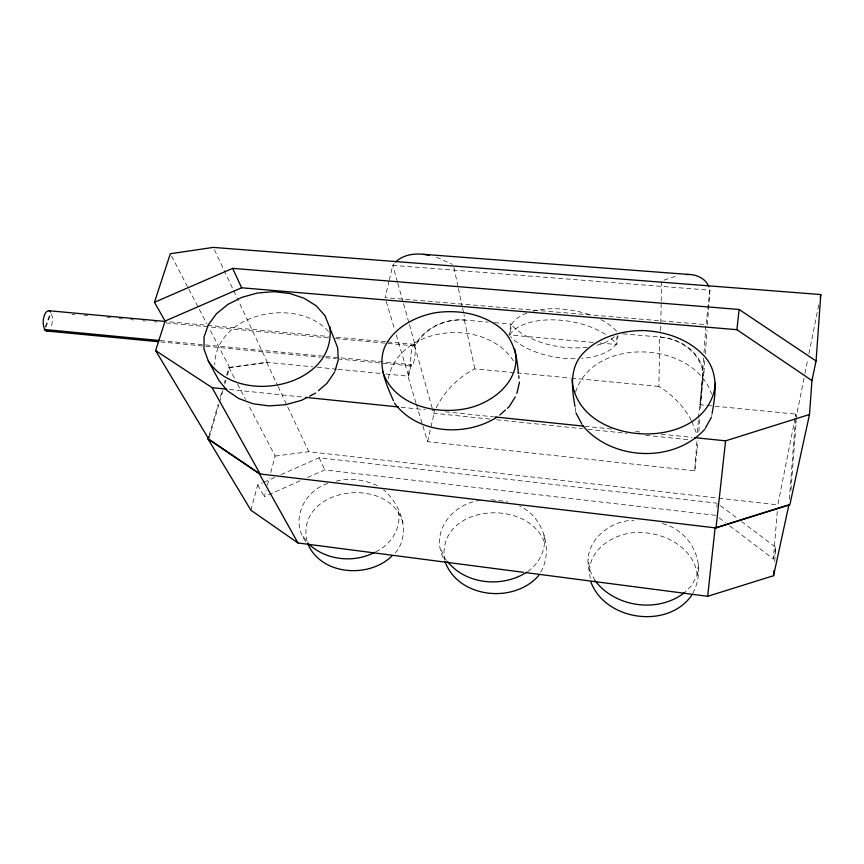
<?xml version="1.0" encoding="UTF-8"?>
<svg xmlns="http://www.w3.org/2000/svg" width="864" height="864" viewBox="0 0 864 864"><rect width="100%" height="100%" fill="white"/><g stroke="black" fill="none" stroke-linecap="round" stroke-linejoin="round"><path stroke-width="0.65" stroke-dasharray="4.32 3.24" d="M691.384 420.552C683.888 406.544 672.559 394.589 658.897 386.467L659.729 337.036A48.838 41.666 -0.3 0 1 703.058 372.514L700.261 411.307M703.62 358.009L700.272 404.741L703.901 372.578A48.859 41.677 -0.2 0 0 660.55 337.1L660.647 331.754M660.668 330.426L661.165 302.357M661.198 301.028L661.554 280.984L678.37 275.335M416.394 404.417L427.615 441.688L694.764 470.848L697 439.074M697.464 432.464L698.393 419.224M698.49 417.895L703.058 372.514M703.998 352.674L705.91 325.966M698.814 431.374L699.775 417.992M703.901 372.578L704.776 360.623M705.262 353.981L707.011 330.059M707.4 324.745L709.927 290.185L708.664 286.276M789.34 499.392L795.593 418.1M795.701 416.772L795.906 414.104L795.377 416.74M790.96 490.169L796.273 420.854M796.381 419.515L796.792 414.191L804.708 374.749M729.767 525.884L773.41 559.03L777.265 511.477M774.716 561.546L775.85 547.398L741.744 521.683M692.82 593.352C708.124 564.192 691.805 529.848 659.47 522.72M716.839 506.866L717.109 504.425M694.764 470.848L698.134 440.737M617.22 335.837L615.956 344.455A58.849 30.175 8.9 0 1 581.688 358.42M599.897 343.03L616.766 344.531L618.03 335.902M698.533 564.646L696.827 575.726L691.384 585.911L684.31 592.769M711.763 415.681L712.184 413.024M526.856 313.07A57.121 28.901 8.8 0 0 511.758 324.162L509.717 335.005A57.359 28.62 8.9 0 1 551.275 319.842A57.359 28.62 8.9 0 1 606.042 334.768M590.36 578.405C584.161 549.277 617.458 530.183 643.021 532.667C667.753 533.812 695.65 549.958 697.464 576.893M589.291 571.136C581.569 543.769 608.116 520.258 634.025 520.29M795.118 418.046L777.794 504.868L718.837 498.193M804.967 373.432L807.872 358.97M808.931 353.711L818.694 305.068M575.597 392.029C593.428 336.053 693.403 340.438 711.644 394.07M427.615 441.688L434.592 411.026M773.41 559.03L775.85 547.398M386.003 373.993L408.65 376.207L411.242 364.597A10.897 2.419 -84.6 0 1 411.728 349.682A10.897 2.419 -84.6 0 1 415.4 345.946A46.397 39.571 -13.4 0 1 465.134 320.101L464.022 314.842M389.081 280.832L385.063 297.616L706.007 324.637L709.927 290.185L392.774 265.356L389.383 279.547M300.1 480.827L264.352 496.681L266.036 490.331M267.386 485.255L269.406 477.641M270.745 472.554L275.13 456.052L248.011 404.093M250.906 510.224L257.688 484.974L262.602 482.792M388.271 378.637C399.352 324.14 487.696 317.218 514.264 362.254M209.174 435.197L218.117 404.536M220.342 396.868L222.21 390.474M224.446 382.817L225.191 380.257M226.67 375.149L228.906 367.481L266.674 362.318L312.703 366.822M209.174 437.832L219.218 403.326M219.586 402.052L222.934 390.55M224.791 384.156L225.914 380.322M227.394 375.214L229.63 367.546L209.25 328.417M45.241 327.013L50.641 312.26M45.9 327.078L50.846 313.546M436.158 407.711C444.69 391.295 458.158 377.104 474.844 368.896L570.229 378M540.724 572.108C553.619 550.055 543.38 516.877 519.739 506.099M395.28 552.917C411.642 533.984 400.885 504.23 383.659 490.018M394.211 263.66L392.774 265.356L397.451 281.977M527.764 571.601C540.162 562.788 547.625 547.031 543.24 531.965M375.775 551.772C391.09 544.763 402.062 527.526 398.261 510.505M327.704 483.505C303.955 490.99 289.688 520.819 305.953 541.868M263.833 482.242L274.892 477.349M281.038 474.628L319.151 457.747L717.239 503.204M307.498 477.544L324.756 469.897L715.921 515.387M336.323 481.162C349.888 477.619 364.543 479.725 377.168 485.59M480.546 500.364C451.969 503.474 428.987 532.883 444.506 560.369C436.126 504.025 529.805 496.487 545.27 544.493M229.63 367.546L267.397 362.383L238.918 301.871M275.13 456.052L308.826 451.721L717.498 498.031M491.314 499.748L507.362 501.541M416.005 403.121L407.884 376.132L410.476 364.532A10.897 2.43 -84.6 0 0 414.148 360.709A10.897 2.43 -84.6 0 0 414.644 345.87A46.397 39.56 -13.5 0 1 464.378 320.047L488.344 322.132M494.446 322.65L511.758 324.162M622.858 333.828L660.55 337.1M593.212 342.436L508.928 334.94L510.98 324.097A58.601 30.478 8.8 0 0 587.315 347.155M169.873 321.872L206.14 325.21M207.479 325.328L328.374 336.463M336.431 337.208L386.132 341.788M387.472 341.906L414.342 344.38M72.133 314.248L74.812 314.496M84.218 315.36L87.577 315.662M107.05 317.466L110.419 317.779M119.146 318.589L122.504 318.892M130.572 319.637L133.92 319.95M142.657 320.749L145.346 320.998M154.062 321.808L156.751 322.056M166.147 322.931L328.676 337.932M335.394 338.558L415.4 345.946L409.298 324.194M571.579 378.13L658.897 386.467M160.38 340.578L324.637 356.314M325.987 356.443L411.242 364.597M160.704 341.939L320.339 357.264M325.706 357.782L336.442 358.808M337.781 358.938L411.556 366.023M317.293 367.265L336.69 369.166M338.029 369.295L381.24 373.529M699.419 404.665L706.979 405.4M707.465 405.454L796.792 414.191M229.522 389.48L303.264 397.116M401.134 407.246L425.272 409.741M431.968 410.443L434.657 410.713M445.381 411.826L493.646 416.826M584.809 426.265L612.965 429.181M635.753 431.536L639.781 431.957M661.23 434.171L692.064 437.368M490.018 419.094L433.62 413.23L432.886 410.638M496.724 419.796L582.66 428.728M588.028 429.289L626.972 433.339M645.764 435.294L688.738 439.754M436.45 257.234L452.347 264.33M720.436 505.624L737.489 518.476M719.118 517.806L725.512 522.655M328.471 331.484C297.184 296.222 215.384 312.649 214.726 364.986M446.656 560.509L444.949 558.49L440.489 548.262M302.962 536.371L309.085 544.136M257.688 484.974L264.352 496.681M171.569 256.1L188.244 288.112M188.87 289.3L198.752 308.264M199.368 309.452L206.777 323.676M228.906 367.481L235.073 379.285M237.535 384.016L245.549 399.362M595.026 580.651L589.766 570.035L588.146 558.965M691.87 421.578L696.481 433.285M266.674 362.318L277.495 385.268M278.068 386.478L308.826 451.721M214.434 249.826L238.356 300.661M319.151 457.747L324.756 469.897M403.013 523.109C389.146 473.461 293.706 487.793 307.238 542.365M386.23 301.471L394.729 329.821M396.284 334.973L408.65 376.207M397.807 283.262L403.196 302.443M403.553 303.728L408.942 322.92M414.644 345.87L432.529 409.342M453.913 267.505L458.125 287.226M458.406 288.544L462.337 306.958M462.618 308.264L463.741 313.535M464.378 320.047L474.844 368.896M575.165 407.635L575.759 411.577M532.872 311.18A57.121 28.901 8.8 0 1 591.689 315.522M600.998 319.648A57.121 28.901 8.8 0 1 617.63 332.446M611.237 338.688A57.359 28.62 8.9 0 1 616.766 344.531M614.423 336.722A58.601 30.478 8.8 0 1 594.724 345.838M574.949 358.722A58.849 30.175 8.9 0 1 510.44 336.614M51.516 313.956A10.195 4.903 -85.4 0 1 50.36 328.244"/><path stroke-width="1.3" d="M208.807 436.482L208.062 439.031L259.394 473.882L716.008 527.947L789.836 504.824L809.503 414.482L811.944 380.57L816.08 360.99L820.8 294.548L213.289 247.406L170.338 253.724L154.44 302.303L165.1 321.041L155.617 350.6L208.796 439.117L260.15 473.969L212.101 387.677L155.617 350.6M526.165 572.659L707.681 596.29L773.572 575.694L773.993 570.553M574.97 406.318C571.914 388.714 569.311 368.885 582.152 354.326C597.532 337.381 620.795 330.61 643.118 330.556C666.09 331.452 689.537 339.444 705.1 357.005C718.762 372.773 715.511 394.146 712.184 413.024M707.681 596.29L715.111 527.85L787.655 505.127M811.944 380.57L736.916 329.692L739.12 309.474L232.675 268.358L154.44 302.303M716.008 527.947L725.587 440.834L809.503 414.482M715.478 383.098C709.236 454.043 576.752 448.762 572.076 379.436M820.271 297.173L820.8 294.548M773.572 575.694L788.929 504.727M516.877 393.509L519.512 382.061M335.016 370.818L338.299 359.845M692.226 594.464C668.984 629.586 605.664 621.216 590.89 582.034M705.316 428.22L711.558 417.01M515.246 396.932L509.242 406.609L507.352 408.294M334.66 372.038L326.905 383.389L318.395 390.647M684.31 592.769C657.99 613.354 615.125 607.327 595.026 580.651M704.689 429.343C673.553 463.622 611.809 460.685 582.53 425.412M538.844 575.338C514.393 604.033 458.244 598.471 445.003 561.492M392.364 555.552C369.436 578.783 320.976 575.575 307.692 543.586M499.835 415.001L505.472 409.968M395.636 261.965C402.959 254.945 413.705 253.26 423.446 254.318L688.576 274.45C696.708 274.568 705.348 278.435 708.664 286.276M526.63 572.216C502.481 587.898 465.804 584.669 447.52 561.514M374.652 552.366C354.272 563.004 327.24 560.498 309.852 545.108M496.843 417.258C465.502 437.065 417.69 434.203 394.513 403.196M307.314 397.321L301.428 400.367L285.509 404.741L268.963 405.896L252.979 403.747L238.691 398.498L227.092 390.539L218.938 380.473L208.267 360.828L204.023 349.186L204.055 336.928L208.289 324.875L216.41 313.816L227.837 304.441L241.823 297.356L257.45 293.004L273.737 291.665L289.634 293.447L304.106 298.253L316.17 305.802L324.994 315.641L337.64 347.663L338.234 358.625M309.679 396.112L315.565 393.066M165.1 321.041L241.607 287.788L736.916 329.692M686.092 274.525L688.576 274.45M48.978 310.738L165.845 321.494M159.678 340.524L44.334 329.476A10.195 4.903 -85.4 0 0 47.974 330.728M46.678 330.998L158.026 341.68M212.101 387.677L226.843 389.2M305.942 397.397L398.455 406.966M494.986 416.966L583.47 426.125M694.742 437.648L725.587 440.834M208.062 439.031L250.906 510.224L297.929 542.959L523.498 572.314M423.446 254.318L429.268 255.258M739.12 309.474L816.08 360.99M208.267 360.828C237.568 406.933 336.409 387.504 329.918 327.132M259.394 473.882L297.929 542.959M575.953 412.895L581.936 424.278M518.368 373.162C517.039 355.72 513.378 337.23 498.247 326.344C480.082 313.211 456.775 309.463 434.905 312.822C414.86 316.721 394.945 327.197 385.236 345.913C376.855 364.295 386.068 383.746 393.455 400.799M232.675 268.358L241.607 287.788M382.601 371.282C392.99 403.456 431.849 414.191 462.24 409.298C490.784 405.389 523.325 380.646 514.555 348.656M518.692 375.71L519.016 378.248M45.004 329.54A10.195 4.892 -85.4 0 1 43.924 316.656A10.195 4.892 -85.4 0 1 50.209 311.202"/></g></svg>
